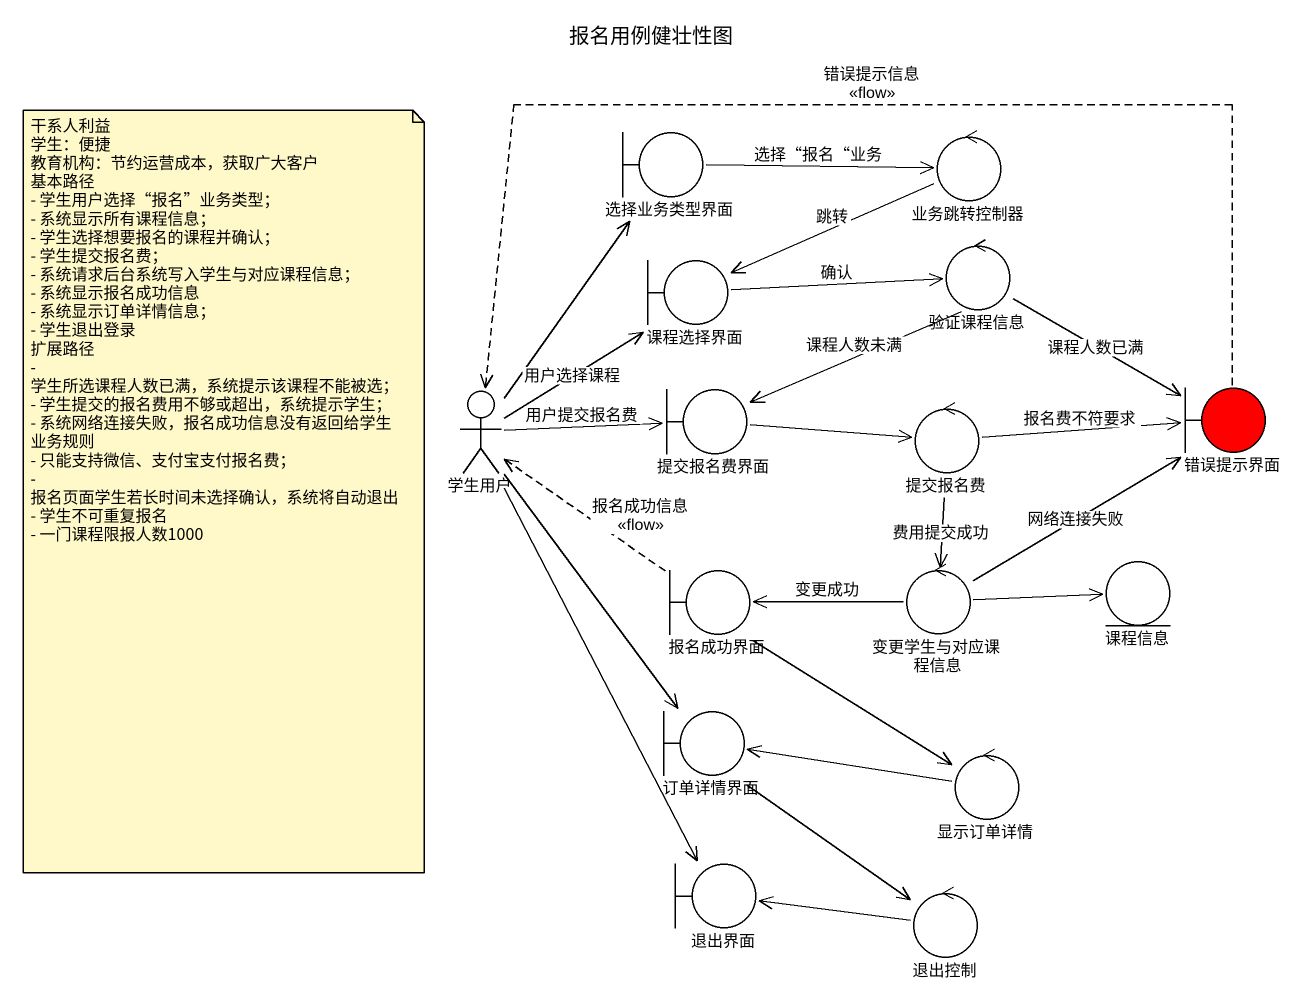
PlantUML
@startuml
title 报名用例健壮性图
boundary 选择业务类型界面
control 业务跳转控制器
boundary 课程选择界面
control 验证课程信息
actor 学生用户
boundary 提交报名费界面
control 提交报名费
boundary 错误提示界面 #FF0000
boundary 报名成功界面
control 变更学生与对应课程信息
entity 课程信息
boundary 订单详情界面
control 显示订单详情
boundary 退出界面
control 退出控制
选择业务类型界面 -right-> 业务跳转控制器 : 选择“报名“业务
业务跳转控制器 -left-> 课程选择界面 : 跳转
课程选择界面 -right-> 验证课程信息 : 确认
验证课程信息 -left-> 提交报名费界面 : 课程人数未满
验证课程信息 -right-> 错误提示界面 : 课程人数已满
学生用户 -up-> 选择业务类型界面
学生用户 -up-> 课程选择界面 : 用户选择课程
学生用户 -right-> 提交报名费界面 : 用户提交报名费
学生用户 --> 订单详情界面
学生用户 --> 退出界面
提交报名费界面 -right-> 提交报名费
提交报名费 -right-> 错误提示界面 : 报名费不符要求
提交报名费 --> 变更学生与对应课程信息 : 费用提交成功
错误提示界面 .left.> 学生用户 : 错误提示信息\n<<flow>>
报名成功界面 .up.> 学生用户 : 报名成功信息\n<<flow>>
报名成功界面 --> 显示订单详情
变更学生与对应课程信息 -up-> 错误提示界面 : 网络连接失败
变更学生与对应课程信息 -left-> 报名成功界面 : 变更成功
变更学生与对应课程信息 -right-> 课程信息
订单详情界面 --> 退出控制
显示订单详情 -left-> 订单详情界面
退出控制 -left-> 退出界面
note as N1
  干系人利益
  学生：便捷
  教育机构：节约运营成本，获取广大客户
  基本路径
  - 学生用户选择“报名”业务类型；
  - 系统显示所有课程信息；
  - 学生选择想要报名的课程并确认；
  - 学生提交报名费；
  - 系统请求后台系统写入学生与对应课程信息；
  - 系统显示报名成功信息
  - 系统显示订单详情信息；
  - 学生退出登录
  扩展路径
  - 学生所选课程人数已满，系统提示该课程不能被选；
  - 学生提交的报名费用不够或超出，系统提示学生；
  - 系统网络连接失败，报名成功信息没有返回给学生
  业务规则
  - 只能支持微信、支付宝支付报名费；
  - 报名页面学生若长时间未选择确认，系统将自动退出
  - 学生不可重复报名
  - 一门课程限报人数1000
end note
@enduml
